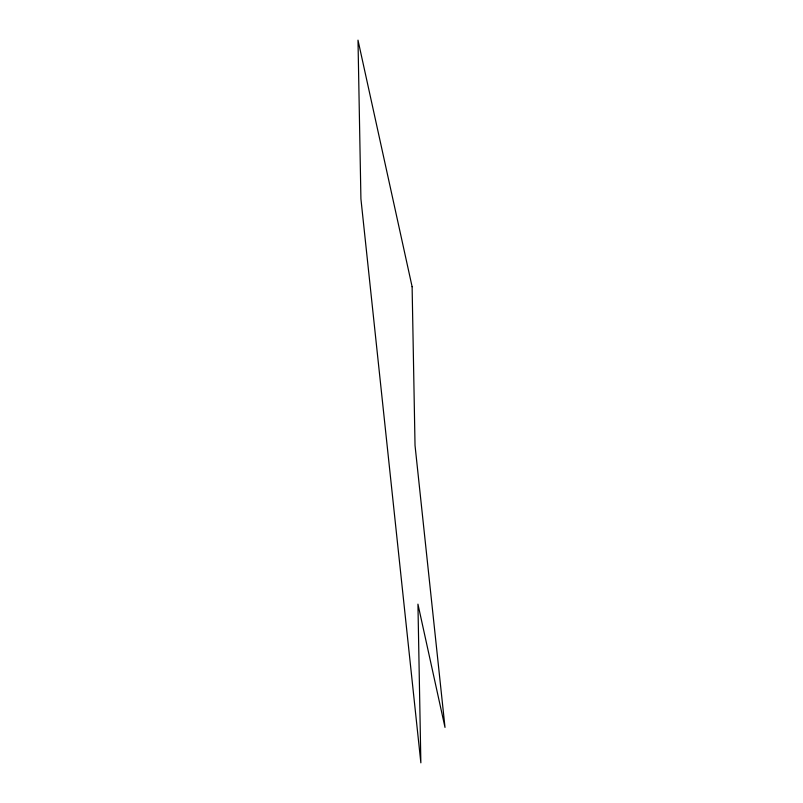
<?xml version="1.0" encoding="UTF-8"?>
<svg xmlns="http://www.w3.org/2000/svg" width="803" height="803" viewBox="0 0 803 803"><rect width="100%" height="100%" fill="white"/><g stroke="black" fill="none" stroke-linecap="round" stroke-linejoin="round"><path stroke-width="1.2" d="M412.11 286.701L357.997 40.15L360.918 198.863L420.862 762.85L417.941 604.137L445.003 727.408L415.031 445.414L412.11 286.701"/></g></svg>
